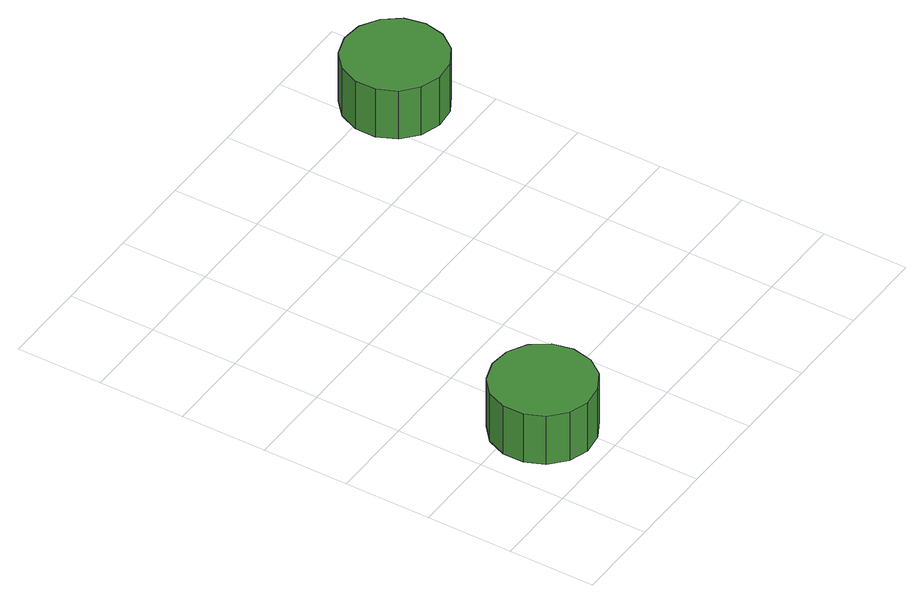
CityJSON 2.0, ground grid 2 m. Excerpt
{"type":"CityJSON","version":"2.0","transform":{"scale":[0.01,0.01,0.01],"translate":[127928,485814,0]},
"CityObjects":{
"tree1":{"type":"SolitaryVegetationObject","attributes":{"function":"something"},"geometry":[{"type":"MultiSurface","lod":"1","boundaries":[[[0,1,2,3,4,5,6,7,8,9,10,11,12,13,14]],[[15,16,17,18,19,20,21,22,23,24,25,26,27,28,29]],[[0,29,28,1]],[[1,28,27,2]],[[2,27,26,3]],[[3,26,25,4]],[[4,25,24,5]],[[5,24,23,6]],[[6,23,22,7]],[[7,22,21,8]],[[8,21,20,9]],[[9,20,19,10]],[[10,19,18,11]],[[11,18,17,12]],[[12,17,16,13]],[[13,16,15,14]],[[14,15,29,0]]]}]},
"tree2":{"type":"SolitaryVegetationObject","attributes":{"function":"something"},"geometry":[{"type":"MultiSurface","lod":"1","boundaries":[[[30,31,32,33,34,35,36,37,38,39,40,41,42,43,44]],[[45,46,47,48,49,50,51,52,53,54,55,56,57,58,59]],[[30,59,58,31]],[[31,58,57,32]],[[32,57,56,33]],[[33,56,55,34]],[[34,55,54,35]],[[35,54,53,36]],[[36,53,52,37]],[[37,52,51,38]],[[38,51,50,39]],[[39,50,49,40]],[[40,49,48,41]],[[41,48,47,42]],[[42,47,46,43]],[[43,46,45,44]],[[44,45,59,30]]]}]}
},
"vertices":[
[278,150,180],[268,197,180],[240,237,180],[197,261,180],[149,266,180],[103,251,180],[66,219,180],[47,174,180],[47,126,180],[66,81,180],[103,48,180],[149,33,180],[197,39,180],[240,63,180],[268,102,180],[268,102,51],[240,63,51],[197,39,51],[149,33,51],[103,48,51],[66,81,51],[47,126,51],[47,174,51],[66,219,51],[103,251,51],[149,266,51],[197,261,51],[240,237,51],[268,197,51],[278,150,51],
[998,969,172],[988,1017,172],[959,1056,172],[917,1081,172],[869,1086,172],[822,1071,172],[786,1038,172],[766,994,172],[766,945,172],[786,900,172],[822,868,172],[869,853,172],[917,858,172],[959,882,172],[988,922,172],[988,922,43],[959,882,43],[917,858,43],[869,853,43],[822,868,43],[786,900,43],[766,945,43],[766,994,43],[786,1038,43],[822,1071,43],[869,1086,43],[917,1081,43],[959,1056,43],[988,1017,43],[998,969,43]
]}
